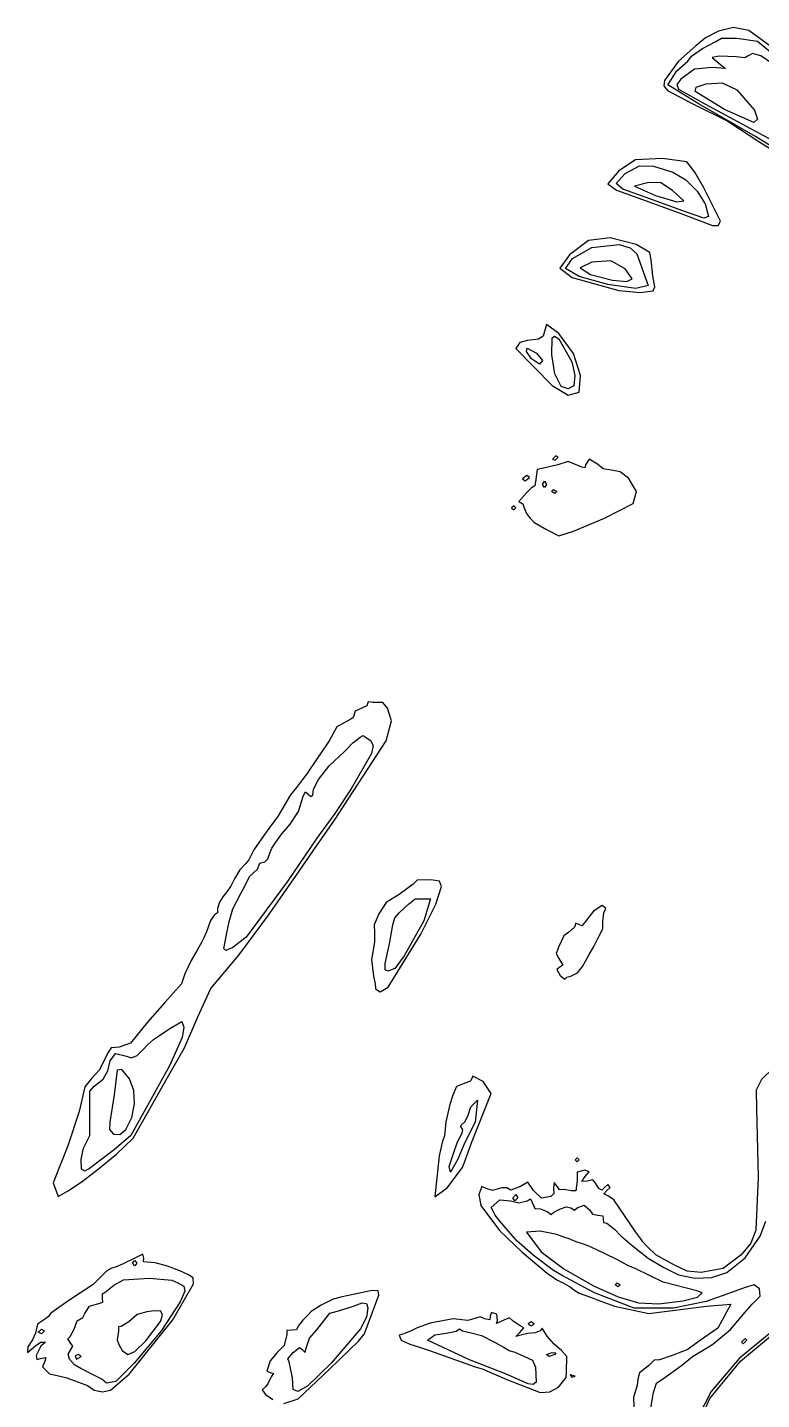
# Model space of a CAD drawing. Extents: x 7 to 148, y 2 to 114.
# Drawn here: x 34.9 to 65.2, y 53.7 to 110.4 of the extents above; entities that cross this region are included whole.
import ezdxf

# ---------------------------------------------------------------- set-up
doc = ezdxf.new("R2010")
doc.units = 0

msp = doc.modelspace()

# ---------------------------------------------------------------- linework, layer by layer
at = {"layer": 'Image'}
for p, q in [((63.415253, 110.198284), (62.868043, 109.922917)), ((64.030068, 110.355885), (63.415253, 110.198284)), ((64.665067, 110.228091), (64.030068, 110.355885)), ((65.68431, 109.482228), (64.665067, 110.228091)), ((62.474365, 109.596387), (61.756631, 108.961857)), ((62.297102, 109.172797), (62.755193, 109.481635)), ((62.868043, 109.922917), (62.474365, 109.596387)), ((62.755193, 109.481635), (63.277178, 109.761367)), ((63.277178, 109.761367), (63.529595, 109.906103)), ((63.529595, 109.906103), (64.162597, 109.916409)), ((64.162597, 109.916409), (65.01801, 109.785791)), ((65.01801, 109.785791), (65.813651, 109.143087)), ((61.756631, 108.961857), (61.177313, 108.162251)), ((61.689418, 108.56353), (62.144467, 108.965696)), ((62.144467, 108.965696), (62.297102, 109.172797)), ((63.435055, 109.167551), (63.150342, 109.114138)), ((63.150342, 109.114138), (63.4225, 108.88693)), ((63.4225, 108.88693), (63.694661, 108.659721)), ((64.13901, 109.140379), (63.435055, 109.167551)), ((64.498744, 109.100346), (64.13901, 109.140379)), ((64.66141, 109.194604), (64.498744, 109.100346)), ((64.809905, 109.284564), (64.66141, 109.194604)), ((65.154585, 109.180462), (64.809905, 109.284564)), ((65.909846, 108.667725), (65.154585, 109.180462)), ((61.316782, 107.992031), (61.689418, 108.56353)), ((62.418277, 108.626342), (61.85718, 108.214318)), ((63.144863, 108.69473), (62.418277, 108.626342)), ((63.694661, 108.659721), (63.144863, 108.69473)), ((61.177313, 108.162251), (61.156928, 107.950852)), ((61.156928, 107.950852), (61.304397, 107.751723)), ((61.304397, 107.751723), (62.29893, 107.226772)), ((62.61707, 107.184985), (61.316782, 107.992031)), ((61.85718, 108.214318), (61.696003, 107.997634)), ((61.696003, 107.997634), (61.755537, 107.809879)), ((61.755537, 107.809879), (62.852258, 107.199319)), ((62.452166, 107.705846), (62.490753, 107.891052)), ((63.66493, 106.972641), (62.452166, 107.705846)), ((62.490753, 107.891052), (62.903256, 108.033405)), ((62.903256, 108.033405), (63.56451, 108.071308)), ((63.56451, 108.071308), (64.164968, 107.779529)), ((64.164968, 107.779529), (64.898123, 106.93242)), ((62.29893, 107.226772), (63.797229, 106.480014)), ((64.942498, 105.851487), (62.61707, 107.184985)), ((62.852258, 107.199319), (64.727585, 106.182751)), ((64.875752, 106.430114), (63.66493, 106.972641)), ((63.66493, 106.972641), (63.66493, 106.972641)), ((65.015676, 106.573052), (64.875752, 106.430114)), ((64.898123, 106.93242), (65.015676, 106.573052)), ((63.797229, 106.480014), (65.11431, 105.612353)), ((64.727585, 106.182751), (65.678131, 105.665375)), ((66.062385, 105.155701), (64.942498, 105.851487)), ((64.942498, 105.851487), (64.942498, 105.851487)), ((65.11431, 105.612353), (66.278317, 104.907067)), ((59.986406, 104.888522), (59.288682, 104.436579)), ((61.100477, 104.947319), (59.986406, 104.888522)), ((62.099768, 104.806676), (61.100477, 104.947319)), ((59.288682, 104.436579), (58.843259, 103.899519)), ((59.181925, 103.916039), (59.550186, 104.318257)), ((59.550186, 104.318257), (60.145613, 104.64495)), ((60.145613, 104.64495), (60.727933, 104.629186)), ((60.727933, 104.629186), (61.526583, 104.383698)), ((61.526583, 104.383698), (62.065853, 104.062545)), ((62.439172, 104.378922), (62.099768, 104.806676)), ((62.809771, 103.732549), (62.439172, 104.378922)), ((58.843259, 103.899519), (59.194941, 103.635681)), ((59.455536, 103.671488), (59.181925, 103.916039)), ((60.532272, 103.953663), (59.938817, 103.80471)), ((59.938817, 103.80471), (60.810876, 103.411789)), ((61.028505, 103.934362), (60.532272, 103.953663)), ((61.504157, 103.621387), (61.028505, 103.934362)), ((62.065853, 104.062545), (62.534209, 103.594663)), ((63.499092, 102.349597), (62.809771, 103.732549)), ((59.194941, 103.635681), (60.113258, 103.30222)), ((60.375338, 103.343228), (59.455536, 103.671488)), ((60.113258, 103.30222), (61.891255, 102.660223)), ((61.941669, 102.786863), (60.375338, 103.343228)), ((60.810876, 103.411789), (61.683604, 103.149834)), ((61.975922, 103.18832), (61.504157, 103.621387)), ((61.683604, 103.149834), (61.975922, 103.18832)), ((61.975922, 103.18832), (61.975922, 103.18832)), ((62.534209, 103.594663), (62.864968, 103.063425)), ((61.891255, 102.660223), (63.161254, 102.169606)), ((62.808909, 102.47299), (61.941669, 102.786863)), ((61.941669, 102.786863), (61.941669, 102.786863)), ((62.864968, 103.063425), (62.991447, 102.552204)), ((62.991447, 102.552204), (62.808909, 102.47299)), ((63.161254, 102.169606), (63.401942, 102.180172)), ((63.401942, 102.180172), (63.499092, 102.349597)), ((63.499092, 102.349597), (63.499092, 102.349597)), ((58.039387, 101.551919), (57.257507, 100.970014)), ((58.937236, 101.667975), (58.039387, 101.551919)), ((60.015425, 101.387129), (58.937236, 101.667975)), ((57.257507, 100.970014), (56.861874, 100.412615)), ((57.374951, 100.818344), (58.170697, 101.262822)), ((58.170697, 101.262822), (59.301262, 101.385231)), ((59.301262, 101.385231), (59.762303, 101.252416)), ((59.762303, 101.252416), (60.031729, 101.007039)), ((60.570178, 101.054499), (60.015425, 101.387129)), ((60.031729, 101.007039), (60.50887, 99.702262)), ((60.622175, 100.750854), (60.570178, 101.054499)), ((56.861874, 100.412615), (57.361954, 100.029619)), ((57.086902, 100.395435), (57.374951, 100.818344)), ((57.648301, 100.072901), (57.086902, 100.395435)), ((58.178113, 100.663262), (57.700261, 100.419956)), ((57.700261, 100.419956), (58.119636, 100.157203)), ((58.967158, 100.716874), (58.178113, 100.663262)), ((59.559659, 100.388507), (58.967158, 100.716874)), ((59.838867, 99.970932), (59.559659, 100.388507)), ((60.691983, 100.093249), (60.622175, 100.750854)), ((57.361954, 100.029619), (59.288195, 99.495733)), ((58.843259, 99.733789), (57.648301, 100.072901)), ((58.119636, 100.157203), (59.03777, 99.913523)), ((59.03777, 99.913523), (59.628031, 99.855903)), ((59.628031, 99.855903), (59.838867, 99.970932)), ((59.838867, 99.970932), (59.838867, 99.970932)), ((60.786311, 99.637074), (60.691983, 100.093249)), ((60.001757, 99.574426), (58.843259, 99.733789)), ((58.843259, 99.733789), (58.843259, 99.733789)), ((59.288195, 99.495733), (60.175734, 99.40441)), ((60.50887, 99.702262), (60.001757, 99.574426)), ((60.175734, 99.40441), (60.705045, 99.480713)), ((60.705045, 99.480713), (60.705053, 99.480713)), ((60.705053, 99.480713), (60.786311, 99.637074)), ((56.309999, 98.090208), (56.218596, 97.803275)), ((56.811366, 97.713009), (56.309999, 98.090208)), ((56.166268, 97.602044), (55.972309, 97.479873)), ((56.218596, 97.803275), (56.166268, 97.602044)), ((56.520824, 96.829059), (56.537589, 97.538429)), ((56.537589, 97.538429), (56.640788, 97.600645)), ((56.640788, 97.600645), (56.816503, 97.488633)), ((57.425444, 96.887085), (56.811366, 97.713009)), ((56.816503, 97.488633), (57.353857, 96.537611)), ((55.198782, 97.342455), (55.033264, 97.092219)), ((55.033264, 97.092219), (56.540062, 95.566123)), ((55.520007, 97.426292), (55.198782, 97.342455)), ((55.471191, 96.975251), (55.510103, 97.112378)), ((55.684104, 96.672511), (55.471191, 96.975251)), ((55.510103, 97.112378), (55.885214, 96.907088)), ((55.972309, 97.479873), (55.520007, 97.426292)), ((56.0081, 96.444678), (55.684104, 96.672511)), ((55.684104, 96.672511), (55.684104, 96.672511)), ((55.885214, 96.907088), (56.133929, 96.597473)), ((56.133929, 96.597473), (56.0081, 96.444678)), ((56.655194, 96.045144), (56.520824, 96.829059)), ((57.353857, 96.537611), (57.472819, 95.98544)), ((57.708813, 95.975593), (57.425444, 96.887085)), ((56.916875, 95.52488), (56.655194, 96.045144)), ((57.472819, 95.98544), (57.437202, 95.55297)), ((57.659433, 95.293859), (57.708813, 95.975593)), ((56.540062, 95.566123), (57.198977, 95.171084)), ((57.198901, 95.422932), (56.916875, 95.52488)), ((56.916875, 95.52488), (56.916875, 95.52488)), ((57.437202, 95.55297), (57.198901, 95.422932)), ((57.198977, 95.171084), (57.659433, 95.293859)), ((57.659433, 95.293859), (57.659433, 95.293859)), ((56.691337, 92.658382), (56.557262, 92.52427)), ((56.557262, 92.52427), (56.65875, 92.477558)), ((56.65875, 92.477558), (56.791878, 92.609233)), ((56.791878, 92.609233), (56.691337, 92.658382)), ((57.195979, 92.429116), (56.775276, 92.289649)), ((56.791878, 92.609233), (56.791878, 92.609233)), ((57.763761, 92.191121), (57.195979, 92.429116)), ((58.06984, 92.517194), (57.911927, 92.288323)), ((58.405123, 92.321729), (58.06984, 92.517194)), ((55.49453, 91.84997), (55.305695, 91.706799)), ((55.607496, 91.765303), (55.49453, 91.84997)), ((55.924892, 92.102626), (55.856839, 91.687497)), ((56.186851, 92.14916), (55.924892, 92.102626)), ((56.775276, 92.289649), (56.186851, 92.14916)), ((57.881855, 92.165993), (57.763761, 92.191121)), ((57.911927, 92.288323), (57.881855, 92.165993)), ((58.647856, 92.122298), (58.405123, 92.321729)), ((58.98448, 92.070701), (58.647856, 92.122298)), ((59.346147, 92.006724), (58.98448, 92.070701)), ((59.689959, 91.736019), (59.346147, 92.006724)), ((55.305695, 91.706799), (55.418664, 91.622132)), ((55.418664, 91.622132), (55.607496, 91.765303)), ((55.677883, 91.338261), (55.473006, 91.130849)), ((55.607496, 91.765303), (55.607496, 91.765303)), ((55.8223, 91.421347), (55.677883, 91.338261)), ((55.856839, 91.687497), (55.8223, 91.421347)), ((56.133929, 91.482051), (56.218596, 91.609051)), ((56.218596, 91.355052), (56.133929, 91.482051)), ((56.133929, 91.482051), (56.133929, 91.482051)), ((56.218596, 91.609051), (56.303262, 91.482051)), ((56.303262, 91.482051), (56.218596, 91.355052)), ((56.514929, 91.185718), (56.594597, 91.270385)), ((56.594597, 91.270385), (56.726595, 91.185718)), ((60.024646, 91.18844), (59.689959, 91.736019)), ((55.273987, 90.903715), (55.158852, 90.77297)), ((55.158852, 90.77297), (55.322853, 90.677719)), ((55.473006, 91.130849), (55.273987, 90.903715)), ((56.646924, 91.101052), (56.514929, 91.185718)), ((56.514929, 91.185718), (56.514929, 91.185718)), ((56.726595, 91.185718), (56.646924, 91.101052)), ((58.693733, 90.085019), (59.880425, 90.685593)), ((59.880425, 90.685593), (60.024646, 91.18844)), ((54.948597, 90.593052), (54.863931, 90.508386)), ((54.863931, 90.508386), (54.948597, 90.423719)), ((55.033264, 90.508386), (54.948597, 90.593052)), ((54.948597, 90.423719), (55.033264, 90.508386)), ((55.033264, 90.508386), (55.033264, 90.508386)), ((55.322853, 90.677719), (55.392652, 90.466053)), ((55.392652, 90.466053), (55.489058, 90.254386)), ((55.489058, 90.254386), (55.62593, 90.085053)), ((55.62593, 90.085053), (55.774096, 89.9149)), ((55.774096, 89.9149), (56.298077, 89.61535)), ((56.298077, 89.61535), (56.818341, 89.362056)), ((57.423734, 89.546389), (58.693733, 90.085019)), ((56.818341, 89.362056), (57.423734, 89.546389)), ((57.423734, 89.546389), (57.423734, 89.546389)), ((48.7329, 82.25913), (48.40002, 82.11938)), ((48.886911, 82.328453), (48.7329, 82.25913)), ((48.940589, 82.505514), (48.886911, 82.328453)), ((49.126951, 82.478583), (48.940589, 82.505514)), ((49.371233, 82.470751), (49.126951, 82.478583)), ((49.535666, 82.476391), (49.371233, 82.470751)), ((49.733746, 82.233955), (49.535666, 82.476391)), ((49.893194, 81.713657), (49.733746, 82.233955)), ((48.2145, 81.78773), (47.641357, 81.470523)), ((48.3108, 81.858599), (48.2145, 81.78773)), ((48.40002, 82.11938), (48.3108, 81.858599)), ((49.682618, 80.890783), (49.893194, 81.713657)), ((47.641357, 81.470523), (47.328607, 80.889214)), ((48.598605, 81.039064), (48.725605, 81.110398)), ((48.725605, 81.110398), (48.852605, 81.031438)), ((47.210439, 80.721072), (46.833564, 80.152229)), ((47.328607, 80.889214), (47.210439, 80.721072)), ((47.549341, 77.616164), (49.682618, 80.890783)), ((47.969369, 80.468215), (48.307297, 80.81085)), ((48.307297, 80.81085), (48.598605, 81.039064)), ((48.852605, 81.031438), (49.028061, 80.896789)), ((49.028061, 80.896789), (49.147303, 80.700583)), ((49.147303, 80.700583), (49.068071, 80.368795)), ((46.833564, 80.152229), (46.4014, 79.522183)), ((47.319479, 79.861709), (47.717338, 80.230905)), ((47.717338, 80.230905), (47.969369, 80.468215)), ((49.068071, 80.368795), (48.238513, 78.909067)), ((46.4014, 79.522183), (46.227942, 79.296877)), ((46.884679, 79.290583), (47.319479, 79.861709)), ((45.973942, 78.964394), (45.719942, 78.65633)), ((46.227942, 79.296877), (45.973942, 78.964394)), ((46.250659, 78.602072), (46.345412, 78.787132)), ((46.345412, 78.787132), (46.457573, 78.687151)), ((46.644239, 78.643685), (46.678754, 78.897791)), ((46.678754, 78.897791), (46.884679, 79.290583)), ((48.238513, 78.909067), (47.552169, 77.893068)), ((45.719942, 78.65633), (45.21058, 77.794014)), ((46.06117, 77.976108), (46.250659, 78.602072)), ((46.457573, 78.687151), (46.564396, 78.583155)), ((46.564396, 78.583155), (46.644239, 78.643685)), ((45.21058, 77.794014), (44.722766, 77.113506)), ((45.710618, 77.448704), (46.06117, 77.976108)), ((47.552169, 77.893068), (46.817734, 76.869085)), ((44.722766, 77.113506), (44.210605, 76.381654)), ((45.368581, 77.046379), (45.710618, 77.448704)), ((46.691917, 76.388499), (47.549341, 77.616164)), ((44.957943, 76.455756), (45.118371, 76.702972)), ((45.118371, 76.702972), (45.368581, 77.046379)), ((46.817734, 76.869085), (45.592943, 75.06538)), ((44.001224, 75.974437), (43.867348, 75.803569)), ((44.210605, 76.381654), (44.001224, 75.974437)), ((44.671926, 75.88773), (44.78861, 76.01635)), ((44.78861, 76.01635), (44.873277, 76.242071)), ((44.873277, 76.242071), (44.957943, 76.455756)), ((46.056918, 75.468197), (46.691917, 76.388499)), ((43.637071, 75.560851), (43.426331, 75.219182)), ((43.867348, 75.803569), (43.637071, 75.560851)), ((44.026611, 75.279825), (44.195944, 75.437738)), ((44.195944, 75.437738), (44.365277, 75.590138)), ((44.365277, 75.590138), (44.463388, 75.834893)), ((44.463388, 75.834893), (44.671926, 75.88773)), ((44.818019, 73.690199), (46.056918, 75.468197)), ((43.264612, 74.884159), (43.095279, 74.651207)), ((43.426331, 75.219182), (43.264612, 74.884159)), ((43.687945, 74.611893), (43.857278, 74.906635)), ((43.857278, 74.906635), (44.026611, 75.279825)), ((45.592943, 75.06538), (43.900114, 72.776888)), ((50.799936, 74.970985), (50.213247, 74.546009)), ((50.967076, 75.128731), (50.799936, 74.970985)), ((51.519602, 75.150869), (50.967076, 75.128731)), ((51.88721, 75.095438), (51.519602, 75.150869)), ((51.730183, 74.143836), (51.969004, 74.866369)), ((51.969004, 74.866369), (51.88721, 75.095438)), ((42.925946, 74.438726), (42.789966, 74.218344)), ((43.095279, 74.651207), (42.925946, 74.438726)), ((43.343916, 73.952761), (43.687945, 74.611893)), ((50.213247, 74.546009), (49.680475, 74.206492)), ((50.598229, 74.136691), (50.884603, 74.356327)), ((50.884603, 74.356327), (51.507537, 74.356591)), ((51.507537, 74.356591), (51.239325, 73.457806)), ((42.587446, 73.702127), (42.417629, 73.463536)), ((42.709977, 73.788087), (42.587446, 73.702127)), ((42.789966, 74.218344), (42.705466, 73.961045)), ((42.705466, 73.961045), (42.709977, 73.788087)), ((43.264612, 73.654745), (43.343916, 73.952761)), ((43.590354, 72.032452), (44.818019, 73.690199)), ((49.370714, 73.737837), (49.177067, 73.283548)), ((49.680475, 74.206492), (49.370714, 73.737837)), ((50.039752, 73.575074), (50.219044, 73.778771)), ((50.219044, 73.778771), (50.598229, 74.136691)), ((51.117185, 72.902651), (51.730183, 74.143836)), ((58.249228, 73.851399), (57.860736, 73.355893)), ((58.59803, 74.083073), (58.249228, 73.851399)), ((58.753796, 73.967679), (58.59803, 74.083073)), ((58.629463, 73.429649), (58.666322, 73.782041)), ((58.666322, 73.782041), (58.753796, 73.967679)), ((42.417629, 73.463536), (42.249542, 73.003575)), ((43.116284, 73.028342), (43.187595, 73.405741)), ((43.187595, 73.405741), (43.264612, 73.654745)), ((49.177067, 73.283548), (49.201595, 72.989184)), ((49.815073, 72.499705), (49.95327, 73.282871)), ((49.95327, 73.282871), (50.039752, 73.575074)), ((51.239325, 73.457806), (50.427972, 72.00874)), ((57.454397, 73.19635), (57.230324, 72.982408)), ((57.521982, 73.35144), (57.454397, 73.19635)), ((57.637652, 73.302768), (57.521982, 73.35144)), ((57.760386, 73.246034), (57.637652, 73.302768)), ((57.860736, 73.355893), (57.760386, 73.246034)), ((58.467734, 72.806161), (58.629845, 73.127669)), ((58.629845, 73.127669), (58.629463, 73.429649)), ((42.060082, 72.580242), (41.871778, 72.241121)), ((42.13598, 72.728408), (42.060082, 72.580242)), ((42.249542, 73.003575), (42.13598, 72.728408)), ((43.016679, 72.524052), (43.116284, 73.028342)), ((43.900114, 72.776888), (43.343013, 72.356973)), ((49.199479, 72.574606), (49.070663, 71.860309)), ((49.201595, 72.989184), (49.199479, 72.574606)), ((49.756828, 70.717578), (51.117185, 72.902651)), ((57.016073, 72.834242), (56.815815, 72.388173)), ((57.230324, 72.982408), (57.016073, 72.834242)), ((58.250593, 72.362347), (58.467734, 72.806161)), ((41.871778, 72.241121), (41.619983, 71.817788)), ((42.434825, 70.658551), (43.590354, 72.032452)), ((42.965988, 72.308785), (43.016679, 72.524052)), ((43.058762, 72.230418), (42.965988, 72.308785)), ((42.965988, 72.308785), (42.965988, 72.308785)), ((43.343013, 72.356973), (43.058762, 72.230418)), ((49.636845, 71.691243), (49.815073, 72.499705)), ((50.427972, 72.00874), (50.032137, 71.479602)), ((56.815815, 72.388173), (56.702009, 72.10365)), ((56.702009, 72.10365), (56.820022, 71.891961)), ((57.911927, 71.788162), (58.08126, 72.093409)), ((58.08126, 72.093409), (58.250593, 72.362347)), ((41.619983, 71.817788), (41.366195, 71.258301)), ((49.070663, 71.860309), (49.155034, 71.1639)), ((49.633099, 71.432439), (49.636845, 71.69124)), ((49.753878, 71.375037), (49.633099, 71.432439)), ((49.636845, 71.69124), (49.636845, 71.691243)), ((50.032137, 71.479602), (49.753878, 71.375037)), ((56.853606, 71.543076), (56.731989, 71.438795)), ((56.731989, 71.438795), (56.866729, 71.189911)), ((56.820022, 71.891961), (56.973323, 71.627901)), ((56.973323, 71.627901), (56.853606, 71.543076)), ((57.580463, 71.306174), (57.797286, 71.56845)), ((57.797286, 71.56845), (57.911927, 71.788162)), ((41.219732, 70.848766), (40.532689, 70.085042)), ((41.366195, 71.258301), (41.219732, 70.848766)), ((49.155034, 71.1639), (49.225548, 70.852877)), ((49.225548, 70.852877), (49.233126, 70.639607)), ((56.866729, 71.189911), (57.066978, 71.041429)), ((57.066978, 71.041429), (57.149941, 71.125451)), ((57.149928, 71.125451), (57.314104, 71.163715)), ((57.149941, 71.125451), (57.149928, 71.125451)), ((57.314104, 71.163715), (57.580463, 71.306174)), ((41.900658, 69.482306), (42.434825, 70.658551)), ((49.233126, 70.639607), (49.42775, 70.527078)), ((49.42775, 70.527078), (49.756725, 70.717578)), ((49.756725, 70.717578), (49.756828, 70.717578)), ((40.532689, 70.085042), (39.813024, 69.271139)), ((39.813024, 69.271139), (39.121062, 68.396416)), ((40.740295, 69.008088), (41.232578, 69.299423)), ((41.232578, 69.299423), (41.318376, 69.067381)), ((41.35133, 68.21431), (41.900658, 69.482306)), ((40.072648, 68.549767), (40.236534, 68.664406)), ((40.236534, 68.664406), (40.740295, 69.008088)), ((41.247617, 68.633745), (40.721604, 67.467115)), ((41.318376, 69.067381), (41.247617, 68.633745)), ((38.314501, 68.201968), (38.175591, 68.008248)), ((38.646501, 68.241081), (38.314501, 68.201968)), ((39.121062, 68.396416), (38.646501, 68.241081)), ((39.390347, 67.885595), (39.623942, 68.12935)), ((39.623942, 68.12935), (39.814442, 68.335121)), ((39.814442, 68.335121), (40.072648, 68.549767)), ((40.649048, 66.984481), (41.35133, 68.21431)), ((38.175591, 68.008248), (37.840041, 67.301467)), ((38.185082, 67.257668), (38.273727, 67.669581)), ((38.273727, 67.669581), (38.502386, 67.978873)), ((38.502386, 67.978873), (38.945848, 67.864349)), ((38.945848, 67.864349), (39.160721, 67.792162)), ((39.160721, 67.792162), (39.390347, 67.885595)), ((40.721604, 67.467115), (39.605845, 65.457091)), ((37.506603, 66.941814), (37.226845, 66.603283)), ((37.840041, 67.301467), (37.506603, 66.941814)), ((37.615622, 66.625323), (37.982126, 66.912432)), ((37.982126, 66.912432), (38.185082, 67.257668)), ((38.569404, 67.287156), (38.441153, 66.266368)), ((38.756819, 67.317806), (38.569404, 67.287156)), ((39.070085, 66.927135), (38.756819, 67.317806)), ((39.251389, 66.439334), (39.070085, 66.927135)), ((39.865345, 65.594634), (40.649048, 66.984481)), ((53.264516, 67.031132), (53.1706, 66.825538)), ((53.689384, 66.81843), (53.264516, 67.031132)), ((65.186912, 66.897989), (64.964134, 66.453935)), ((65.679448, 67.380335), (65.186912, 66.897989)), ((37.226845, 66.603283), (37.000475, 65.574084)), ((37.433301, 65.481046), (37.436902, 66.422427)), ((37.436902, 66.422427), (37.615622, 66.625323)), ((39.285498, 65.88904), (39.251389, 66.439334)), ((52.589282, 66.607527), (52.43934, 66.251102)), ((52.977854, 66.762234), (52.589282, 66.607527)), ((53.1706, 66.825538), (52.977854, 66.762234)), ((53.210078, 64.281043), (54.017125, 66.319017)), ((54.017125, 66.319017), (53.689384, 66.81843)), ((64.964134, 66.453935), (64.986022, 65.701092)), ((38.441153, 66.266368), (38.265856, 65.141737)), ((39.176354, 65.334322), (39.285498, 65.88904)), ((52.308488, 65.867634), (52.144669, 65.145679)), ((52.43934, 66.251102), (52.308488, 65.867634)), ((53.056533, 65.381034), (53.180383, 65.776172)), ((53.180383, 65.776172), (53.452029, 66.03975)), ((53.452029, 66.03975), (53.356131, 65.131437)), ((37.000475, 65.574084), (36.521974, 64.157141)), ((37.42984, 64.584034), (37.433301, 65.481046)), ((38.927901, 64.833252), (39.176354, 65.334322)), ((39.605845, 65.457091), (39.134472, 64.589872)), ((39.229899, 64.470785), (39.865345, 65.594634)), ((52.924339, 65.153209), (53.056533, 65.381034)), ((64.986022, 65.701092), (65.055546, 62.864762)), ((38.265856, 65.141737), (38.24961, 64.829009)), ((38.24961, 64.829009), (38.415638, 64.64488)), ((38.415638, 64.64488), (38.672286, 64.632059)), ((38.672286, 64.632059), (38.927901, 64.833252)), ((38.927901, 64.833252), (38.927901, 64.833252)), ((52.144669, 65.145679), (52.086106, 64.572341)), ((52.620569, 64.32475), (52.817384, 64.689496)), ((52.75319, 64.991655), (52.924339, 65.153209)), ((52.8531, 64.824055), (52.75319, 64.991655)), ((52.817384, 64.689496), (52.8531, 64.824055)), ((53.356131, 65.131437), (52.936671, 64.304086)), ((36.521974, 64.157141), (35.922635, 62.62636)), ((37.075045, 63.595286), (37.168612, 64.058513)), ((37.168612, 64.058513), (37.313836, 64.334611)), ((37.313836, 64.334611), (37.42984, 64.584034)), ((39.134472, 64.589872), (38.445886, 63.999588)), ((38.539247, 63.819184), (39.229899, 64.470785)), ((52.004522, 64.346419), (51.87381, 63.753753)), ((52.086106, 64.572341), (52.004522, 64.346419)), ((52.451148, 63.796086), (52.620569, 64.32475)), ((52.936671, 64.304086), (52.6469, 63.605586)), ((53.001267, 63.70617), (53.210078, 64.281043)), ((37.087004, 63.199745), (37.075045, 63.595286)), ((37.761278, 63.487141), (37.413394, 63.210067)), ((37.718952, 63.15256), (38.539247, 63.819184)), ((38.445886, 63.999588), (37.761278, 63.487141)), ((51.87381, 63.753753), (51.694917, 62.050743)), ((52.27895, 63.309254), (52.451148, 63.796086)), ((52.6469, 63.605586), (52.336354, 63.07642)), ((52.840072, 63.263547), (53.001267, 63.70617)), ((57.573261, 63.669086), (57.488594, 63.58442)), ((57.488594, 63.58442), (57.573261, 63.499753)), ((57.657927, 63.58442), (57.573261, 63.669086)), ((57.573261, 63.499753), (57.657927, 63.58442)), ((57.657927, 63.58442), (57.657927, 63.58442)), ((37.211819, 63.116883), (37.086996, 63.199748)), ((37.086996, 63.199748), (37.087004, 63.199745)), ((37.118775, 62.683787), (37.718952, 63.15256)), ((37.413394, 63.210067), (37.211819, 63.116883)), ((52.206202, 62.428891), (52.840072, 63.263547)), ((52.336354, 63.07642), (52.27895, 63.309254)), ((52.27895, 63.309254), (52.27895, 63.309254)), ((52.840072, 63.263547), (52.840072, 63.263547)), ((57.577287, 63.066232), (57.568403, 62.716953)), ((57.890758, 63.159793), (57.577287, 63.066232)), ((58.073211, 63.084019), (57.890758, 63.159793)), ((57.890758, 62.884339), (58.073211, 63.084019)), ((35.922635, 62.62636), (36.126277, 62.060422)), ((36.506625, 62.293255), (37.118775, 62.683787)), ((51.694917, 62.050743), (52.206202, 62.428891)), ((53.631265, 62.483725), (53.507549, 62.152286)), ((53.805596, 62.399059), (53.631265, 62.483725)), ((54.075775, 62.317891), (53.805596, 62.399059)), ((54.452806, 62.420226), (54.075775, 62.317891)), ((54.670378, 62.420226), (54.452806, 62.420226)), ((54.830419, 62.322976), (54.670378, 62.420226)), ((55.224047, 62.483371), (54.830419, 62.322976)), ((55.539327, 62.652352), (55.224047, 62.483371)), ((55.763211, 62.314038), (55.539327, 62.652352)), ((56.625526, 62.649393), (56.598299, 62.404946)), ((56.598299, 62.404946), (56.607037, 62.189061)), ((56.753866, 62.473245), (56.625526, 62.649393)), ((56.835959, 62.338966), (56.753866, 62.473245)), ((57.030874, 62.351156), (56.835959, 62.338966)), ((57.325939, 62.303581), (57.030874, 62.351156)), ((57.568403, 62.716953), (57.514992, 62.3012)), ((57.770759, 62.68942), (57.890758, 62.884339)), ((57.979274, 62.706401), (57.770759, 62.68942)), ((58.222143, 62.757289), (57.979274, 62.706401)), ((58.335257, 62.61407), (58.222143, 62.757289)), ((58.470451, 62.392291), (58.335257, 62.61407)), ((58.595625, 62.327209), (58.470451, 62.392291)), ((58.686324, 62.424258), (58.595625, 62.327209)), ((58.844515, 62.563819), (58.686324, 62.424258)), ((58.800923, 62.314429), (58.927923, 62.441429)), ((58.927923, 62.441429), (58.844515, 62.563819)), ((65.055546, 62.864762), (64.959947, 60.67185)), ((36.126277, 62.060422), (36.506625, 62.293255)), ((36.506625, 62.293255), (36.506625, 62.293255)), ((53.507549, 62.152286), (53.593234, 61.696988)), ((54.017908, 61.615928), (54.372776, 61.923149)), ((54.372776, 61.923149), (54.821582, 61.891094)), ((54.821582, 61.891094), (55.160247, 61.808566)), ((54.91798, 62.018088), (55.042321, 62.145088)), ((54.993587, 61.891089), (54.91798, 62.018088)), ((54.91798, 62.018088), (54.91798, 62.018088)), ((55.117931, 62.018088), (54.993587, 61.891089)), ((55.042321, 62.145088), (55.117931, 62.018088)), ((55.160247, 61.808566), (55.498914, 61.891094)), ((55.498914, 61.891094), (55.637123, 61.970082)), ((55.637123, 61.970082), (55.710581, 61.816794)), ((55.710581, 61.816794), (55.822476, 61.568468)), ((56.094992, 61.997544), (55.763211, 62.314038)), ((56.483592, 62.06628), (56.094992, 61.997544)), ((56.607037, 62.189061), (56.483592, 62.06628)), ((57.514992, 62.3012), (57.325939, 62.303581)), ((58.673923, 62.182109), (58.800923, 62.314429)), ((58.859737, 62.076276), (58.673923, 62.182109)), ((59.092756, 61.93343), (58.859737, 62.076276)), ((59.996629, 60.59287), (59.092756, 61.93343)), ((53.593234, 61.696988), (54.355929, 60.656851)), ((54.101916, 61.467761), (54.017908, 61.615928)), ((54.186583, 61.296613), (54.101916, 61.467761)), ((54.391735, 61.03199), (54.186583, 61.296613)), ((55.822476, 61.568468), (56.049919, 61.552843)), ((56.049919, 61.552843), (56.33619, 61.451905)), ((56.33619, 61.451905), (56.490493, 61.325373)), ((56.490493, 61.325373), (56.601691, 61.414001)), ((56.601691, 61.414001), (56.879082, 61.552428)), ((56.879082, 61.552428), (57.110987, 61.642611)), ((57.110987, 61.642611), (57.315509, 61.59814)), ((57.315509, 61.59814), (57.457453, 61.506884)), ((57.457453, 61.506884), (57.571472, 61.592636)), ((57.571472, 61.592636), (57.853854, 61.715353)), ((57.853854, 61.715353), (58.081244, 61.510105)), ((58.081244, 61.510105), (58.200643, 61.342854)), ((58.200643, 61.342854), (58.427689, 61.298439)), ((58.427689, 61.298439), (58.636644, 61.26732)), ((58.636644, 61.26732), (58.649378, 61.129105)), ((54.355929, 60.656851), (55.291942, 59.774396)), ((54.643798, 60.75162), (54.391735, 61.03199)), ((55.08141, 60.233077), (54.643798, 60.75162)), ((58.649378, 61.129105), (58.653163, 60.99521)), ((58.653163, 60.99521), (58.790581, 60.959772)), ((58.790581, 60.959772), (59.126109, 60.705773)), ((59.126109, 60.705773), (59.360061, 60.451773)), ((64.959947, 60.67185), (64.746594, 60.145948)), ((65.126735, 60.434792), (65.363082, 61.046342)), ((55.750302, 59.64743), (55.08141, 60.233077)), ((56.041037, 60.637748), (55.482703, 60.590756)), ((55.482703, 60.590756), (56.082111, 59.77692)), ((56.724674, 60.495829), (56.041037, 60.637748)), ((57.013583, 60.394123), (56.724674, 60.495829)), ((57.23877, 60.319725), (57.013583, 60.394123)), ((57.536299, 60.197757), (57.23877, 60.319725)), ((57.784927, 60.113091), (57.536299, 60.197757)), ((58.030802, 60.028424), (57.784927, 60.113091)), ((59.360061, 60.451773), (59.847468, 60.049607)), ((60.197922, 60.317703), (59.996629, 60.59287)), ((60.284403, 60.197765), (60.197922, 60.317703)), ((60.46197, 59.997854), (60.284403, 60.197765)), ((64.746594, 60.145948), (64.347226, 59.657939)), ((64.51098, 59.532852), (65.126735, 60.434792)), ((39.29319, 59.526042), (38.834821, 59.304996)), ((39.619097, 59.68476), (39.29319, 59.526042)), ((39.664029, 59.513316), (39.619097, 59.68476)), ((39.65555, 59.373505), (39.664029, 59.513316)), ((55.291942, 59.774396), (56.328297, 58.90728)), ((56.592391, 59.012431), (55.750302, 59.64743)), ((56.082111, 59.77692), (57.020972, 59.080713)), ((58.377593, 59.859091), (58.030802, 60.028424)), ((58.756955, 59.689758), (58.377593, 59.859091)), ((59.180708, 59.479388), (58.756955, 59.689758)), ((59.847468, 60.049607), (60.499602, 59.52179)), ((60.819988, 59.658939), (60.46197, 59.997854)), ((60.499602, 59.52179), (61.146145, 59.129091)), ((61.59492, 59.224862), (60.819988, 59.658939)), ((64.347226, 59.657939), (63.604171, 59.09111)), ((63.748448, 58.924992), (64.51098, 59.532852)), ((38.096676, 58.948912), (37.567658, 58.430575)), ((38.30662, 59.097079), (38.096676, 58.948912)), ((38.559821, 59.172366), (38.30662, 59.097079)), ((38.834821, 59.304996), (38.559821, 59.172366)), ((39.200617, 59.308759), (39.291634, 59.419532)), ((39.291634, 59.197988), (39.200617, 59.308759)), ((39.200617, 59.308759), (39.200617, 59.308759)), ((39.291634, 59.419532), (39.38265, 59.308759)), ((39.38265, 59.308759), (39.291634, 59.197988)), ((39.806489, 59.356571), (39.65555, 59.373505)), ((40.131949, 59.33133), (39.806489, 59.356571)), ((40.639949, 59.183555), (40.131949, 59.33133)), ((41.147948, 59.003017), (40.639949, 59.183555)), ((41.516994, 58.830377), (41.147948, 59.003017)), ((56.923995, 58.815901), (56.592391, 59.012431)), ((57.020972, 59.080713), (58.250593, 58.378318)), ((59.662067, 59.215789), (59.180708, 59.479388)), ((59.995986, 59.081349), (59.662067, 59.215789)), ((61.118205, 58.532336), (59.995986, 59.081349)), ((61.146145, 59.129091), (61.76238, 58.831394)), ((62.116404, 58.979885), (61.59492, 59.224862)), ((62.690021, 58.928778), (62.116404, 58.979885)), ((63.604171, 59.09111), (62.690021, 58.928778)), ((37.567658, 58.430575), (36.562667, 57.768893)), ((38.128262, 58.160434), (38.430448, 58.404522)), ((38.430448, 58.404522), (38.831687, 58.627822)), ((38.831687, 58.627822), (39.898804, 58.699307)), ((39.898804, 58.699307), (40.825903, 58.606325)), ((40.825903, 58.606325), (41.069833, 58.504426)), ((40.858889, 56.970184), (41.7136, 58.455431)), ((41.069833, 58.504426), (41.324483, 58.36873)), ((41.710796, 58.704381), (41.516994, 58.830377)), ((41.7136, 58.455431), (41.710796, 58.704381)), ((56.328297, 58.90728), (56.724907, 58.630357)), ((56.724907, 58.630357), (56.982619, 58.50264)), ((58.283825, 58.088933), (56.923995, 58.815901)), ((56.982619, 58.50264), (57.28082, 58.335064)), ((58.250593, 58.378318), (59.264593, 57.9195)), ((59.139592, 58.41976), (59.219261, 58.504426)), ((59.271587, 58.335093), (59.139592, 58.41976)), ((59.139592, 58.41976), (59.139592, 58.41976)), ((59.219261, 58.504426), (59.351259, 58.41976)), ((59.351259, 58.41976), (59.271587, 58.335093)), ((62.517309, 58.16576), (61.118205, 58.532336)), ((61.76238, 58.831394), (62.445335, 58.694708)), ((62.445335, 58.694708), (63.129271, 58.724189)), ((63.129271, 58.724189), (63.748448, 58.924992)), ((64.884267, 58.411819), (64.515903, 58.30945)), ((65.105285, 58.256565), (64.884267, 58.411819)), ((37.964899, 58.053623), (38.128262, 58.160434)), ((37.965689, 57.868154), (37.964899, 58.053623)), ((37.974928, 57.697971), (37.965689, 57.868154)), ((41.367503, 58.163506), (41.164535, 57.712564)), ((41.324483, 58.36873), (41.367503, 58.163506)), ((47.494524, 57.827094), (46.989941, 57.573094)), ((47.86334, 57.927365), (47.494524, 57.827094)), ((49.106605, 58.188297), (47.86334, 57.927365)), ((48.891983, 56.696517), (49.376218, 57.996427)), ((49.35218, 58.171742), (49.106605, 58.188297)), ((49.376218, 57.996427), (49.35218, 58.171742)), ((57.28082, 58.335064), (57.434543, 58.208064)), ((57.434543, 58.208064), (57.652691, 58.081064)), ((57.652691, 58.081064), (58.123591, 57.911731)), ((58.123591, 57.911731), (58.547183, 57.742398)), ((59.928717, 57.456247), (58.283825, 58.088933)), ((59.264593, 57.9195), (60.111951, 57.68031)), ((61.933589, 57.754669), (62.541937, 57.907346)), ((62.737921, 58.084073), (62.517309, 58.16576)), ((62.541937, 57.907346), (62.737921, 58.084073)), ((63.796237, 58.045179), (62.907238, 57.733233)), ((64.515903, 58.30945), (63.796237, 58.045179)), ((64.80488, 57.615562), (65.128203, 57.95188)), ((65.128203, 57.95188), (65.105285, 58.256565)), ((36.054733, 57.409061), (35.810656, 57.234415)), ((36.562667, 57.768893), (36.054733, 57.409061)), ((37.228294, 57.236124), (37.425882, 57.532457)), ((37.425882, 57.532457), (37.843344, 57.657761)), ((37.843344, 57.657761), (37.974928, 57.697971)), ((39.793283, 57.298864), (39.392831, 57.191805)), ((40.089616, 57.346185), (39.793283, 57.298864)), ((40.37404, 57.327611), (40.089616, 57.346185)), ((40.440889, 57.170869), (40.37404, 57.327611)), ((41.164535, 57.712564), (40.397469, 56.53195)), ((46.581295, 57.319094), (46.442508, 57.158903)), ((46.989941, 57.573094), (46.581295, 57.319094)), ((47.349678, 57.242729), (47.706794, 57.347915)), ((47.706794, 57.347915), (48.281746, 57.522321)), ((48.281746, 57.522321), (48.683272, 57.672019)), ((48.683272, 57.672019), (48.860359, 57.651065)), ((48.860359, 57.651065), (48.921831, 57.46621)), ((48.921831, 57.46621), (48.873481, 57.076794)), ((54.030687, 57.279948), (53.97853, 57.143922)), ((54.250934, 57.206374), (54.030687, 57.279948)), ((58.547183, 57.742398), (59.116108, 57.536386)), ((59.116108, 57.536386), (60.536588, 57.230631)), ((61.552573, 57.461445), (59.928717, 57.456247)), ((60.111951, 57.68031), (60.949378, 57.634212)), ((60.536588, 57.230631), (62.919473, 57.53533)), ((60.949378, 57.634212), (61.933589, 57.754669)), ((62.907238, 57.733233), (61.552573, 57.461445)), ((61.933589, 57.754669), (61.933589, 57.754669)), ((62.919473, 57.53533), (63.92325, 57.614475)), ((63.92325, 57.614475), (63.380426, 56.627662)), ((63.908198, 56.567368), (64.515903, 57.293586)), ((64.515903, 57.293586), (64.80488, 57.615562)), ((35.272248, 56.789871), (35.188682, 56.421475)), ((35.564755, 56.980415), (35.272248, 56.789871)), ((35.729288, 57.107415), (35.564755, 56.980415)), ((35.810656, 57.234415), (35.729288, 57.107415)), ((36.790914, 56.591449), (36.914534, 56.930265)), ((36.914534, 56.930265), (37.146511, 57.065095)), ((37.146511, 57.065095), (37.228294, 57.236124)), ((38.625068, 56.690349), (38.61836, 56.505531)), ((38.726868, 56.698909), (38.625068, 56.690349)), ((39.042844, 56.893288), (38.726868, 56.698909)), ((39.392831, 57.191805), (39.042844, 56.893288)), ((39.058586, 54.725517), (40.858889, 56.970184)), ((39.753493, 56.103936), (40.35261, 56.900602)), ((40.35261, 56.900602), (40.440889, 57.170869)), ((46.044615, 56.715065), (45.97527, 56.557948)), ((46.23231, 56.957039), (46.044615, 56.715065)), ((46.442508, 57.158903), (46.23231, 56.957039)), ((46.813763, 56.557095), (47.105442, 56.926115)), ((47.105442, 56.926115), (47.349678, 57.242729)), ((48.873481, 57.076794), (48.624761, 56.597501)), ((48.767939, 56.378661), (48.891983, 56.696517)), ((51.497366, 56.837942), (50.965271, 56.641775)), ((52.448174, 57.016261), (51.497366, 56.837942)), ((53.059446, 56.950469), (52.448174, 57.016261)), ((53.338028, 57.021798), (53.059446, 56.950469)), ((53.559135, 57.098387), (53.338028, 57.021798)), ((53.745068, 57.017512), (53.559135, 57.098387)), ((53.966054, 56.972767), (53.745068, 57.017512)), ((53.97853, 57.143922), (53.966054, 56.972767)), ((54.542584, 56.959262), (54.23684, 56.817555)), ((54.23684, 56.817555), (54.274773, 56.942355)), ((54.274773, 56.942355), (54.250934, 57.206374)), ((54.780782, 57.062289), (54.542584, 56.959262)), ((54.925806, 56.916928), (54.780782, 57.062289)), ((55.212905, 56.726428), (54.925806, 56.916928)), ((55.36584, 56.639557), (55.212905, 56.726428)), ((55.668258, 56.895762), (55.541258, 56.811095)), ((55.541258, 56.811095), (55.668258, 56.726428)), ((55.795258, 56.811095), (55.668258, 56.895762)), ((55.668258, 56.726428), (55.795258, 56.811095)), ((55.795258, 56.811095), (55.795258, 56.811095)), ((35.069749, 56.143272), (34.869919, 55.856333)), ((35.188682, 56.421475), (35.069749, 56.143272)), ((35.305956, 56.463372), (35.432955, 56.587713)), ((35.432955, 56.387762), (35.305956, 56.463372)), ((35.305956, 56.463372), (35.305956, 56.463372)), ((35.432955, 56.587713), (35.559955, 56.512106)), ((35.559955, 56.512106), (35.432955, 56.387762)), ((36.521872, 56.191035), (36.622409, 56.283405)), ((36.625214, 56.041428), (36.521872, 56.191035)), ((36.622409, 56.283405), (36.790914, 56.591449)), ((38.61836, 56.505531), (38.571778, 56.143727)), ((38.571778, 56.143727), (38.638397, 55.94907)), ((40.397469, 56.53195), (39.273002, 55.180711)), ((45.579713, 56.367998), (45.470117, 55.910023)), ((45.773049, 56.540763), (45.578103, 56.529744)), ((45.578103, 56.529744), (45.579713, 56.367998)), ((45.97527, 56.557948), (45.773049, 56.540763)), ((46.361551, 55.766066), (46.514711, 56.216053)), ((46.514711, 56.216053), (46.813763, 56.557095)), ((48.624761, 56.597501), (47.401068, 55.181264)), ((48.535106, 56.089966), (48.767939, 56.378661)), ((50.408554, 56.387775), (50.220235, 56.345176)), ((50.220235, 56.345176), (50.2949, 56.128209)), ((50.2949, 56.128209), (50.654733, 55.961752)), ((50.715254, 56.514775), (50.408554, 56.387775)), ((50.965271, 56.641775), (50.715254, 56.514775)), ((51.392602, 56.134615), (51.683782, 56.347111)), ((53.123411, 55.326829), (51.392602, 56.134615)), ((51.683782, 56.347111), (52.163155, 56.415686)), ((52.163155, 56.415686), (52.568091, 56.505856)), ((52.568091, 56.505856), (52.715852, 56.602343)), ((52.715852, 56.602343), (52.833285, 56.513132)), ((52.833285, 56.513132), (53.19102, 56.434578)), ((53.19102, 56.434578), (53.622029, 56.318912)), ((53.622029, 56.318912), (54.156727, 56.055745)), ((55.033253, 56.290658), (55.202587, 56.452781)), ((55.518985, 56.409445), (55.033253, 56.290658)), ((55.202587, 56.452781), (55.36584, 56.639557)), ((55.836485, 56.437938), (55.518985, 56.409445)), ((56.049252, 56.513151), (55.836485, 56.437938)), ((56.131211, 56.624409), (56.049252, 56.513151)), ((56.32536, 56.303096), (56.131211, 56.624409)), ((56.62341, 55.964429), (56.32536, 56.303096)), ((62.670619, 56.135998), (62.109409, 55.739118)), ((63.380426, 56.627662), (62.670619, 56.135998)), ((63.176229, 55.964435), (63.908198, 56.567368)), ((65.657503, 56.517613), (64.264763, 55.371761)), ((64.316645, 55.259059), (65.644363, 56.369371)), ((64.510627, 56.202554), (64.362461, 56.054388)), ((64.436544, 55.980304), (64.58471, 56.128471)), ((64.58471, 56.128471), (64.510627, 56.202554)), ((64.58471, 56.128471), (64.58471, 56.128471)), ((34.857596, 55.62575), (35.221289, 55.925062)), ((34.869919, 55.856333), (34.857596, 55.62575)), ((35.221289, 55.925062), (35.411789, 56.046268)), ((35.411789, 55.884541), (35.221289, 55.50338)), ((35.411789, 56.046268), (35.602288, 56.043463)), ((35.602288, 56.043463), (35.411789, 55.884541)), ((36.537714, 55.558434), (36.632146, 55.725746)), ((36.597859, 55.345406), (36.537714, 55.558434)), ((36.728243, 55.880922), (36.625214, 56.041428)), ((36.632146, 55.725746), (36.728243, 55.880922)), ((38.638397, 55.94907), (38.777284, 55.70622)), ((38.777284, 55.70622), (39.003982, 55.541094)), ((39.003982, 55.541094), (39.295146, 55.663628)), ((39.295146, 55.663628), (39.753493, 56.103933)), ((39.753493, 56.103933), (39.753493, 56.103936)), ((45.179701, 55.625763), (44.891854, 55.280065)), ((45.470117, 55.910023), (45.179701, 55.625763)), ((45.619456, 55.366092), (45.840886, 55.619892)), ((45.840886, 55.619892), (46.093294, 55.829048)), ((46.093294, 55.829048), (46.191958, 55.766746)), ((46.191958, 55.766746), (46.330724, 55.625763)), ((46.330724, 55.625763), (46.361551, 55.766066)), ((47.334735, 54.928799), (48.535106, 56.089966)), ((50.654733, 55.961752), (51.091268, 55.834752)), ((51.091268, 55.834752), (51.46908, 55.710443)), ((51.46908, 55.710443), (53.359935, 55.025078)), ((54.156727, 56.055745), (54.556234, 55.836509)), ((54.556234, 55.836509), (54.759675, 55.710427)), ((54.759675, 55.710427), (54.995164, 55.635989)), ((54.995164, 55.635989), (55.391917, 55.460478)), ((56.303262, 55.541097), (56.536095, 55.624467)), ((56.536095, 55.624467), (56.694162, 55.606366)), ((56.924784, 55.71043), (56.62341, 55.964429)), ((56.694162, 55.606366), (56.641929, 55.541097)), ((57.149896, 55.45643), (56.924784, 55.71043)), ((61.921788, 55.660879), (61.496709, 55.494144)), ((62.109409, 55.739118), (61.921788, 55.660879)), ((62.336472, 55.455962), (62.751341, 55.710435)), ((62.751341, 55.710435), (63.176229, 55.964435)), ((64.362461, 56.054388), (64.436544, 55.980304)), ((35.221289, 55.50338), (35.250268, 55.333129)), ((35.250268, 55.333129), (35.397874, 55.375645)), ((35.397874, 55.375645), (35.618579, 55.418244)), ((35.575478, 55.268753), (35.475289, 55.035418)), ((35.475289, 55.035418), (35.766759, 54.748622)), ((35.618579, 55.418244), (35.575478, 55.268753)), ((36.805488, 55.118425), (36.597859, 55.345406)), ((37.059487, 54.963808), (36.805488, 55.118425)), ((36.956953, 55.541097), (36.83567, 55.479226)), ((36.83567, 55.479226), (36.884095, 55.345845)), ((36.884095, 55.345845), (37.083953, 55.461428)), ((37.083953, 55.461428), (36.956953, 55.541097)), ((37.083953, 55.461428), (37.083953, 55.461428)), ((39.273002, 55.180711), (38.511365, 54.420306)), ((44.891854, 55.280065), (44.75495, 54.849728)), ((45.674259, 55.236744), (45.619456, 55.366092)), ((45.804609, 54.579263), (45.674259, 55.236744)), ((47.401068, 55.181264), (46.446245, 54.249384)), ((54.605076, 54.741212), (53.123411, 55.326829)), ((53.359935, 55.025078), (53.643251, 54.948444)), ((55.391917, 55.460478), (55.722143, 55.305862)), ((55.722143, 55.305862), (55.852995, 55.012248)), ((55.852995, 55.012248), (55.883619, 54.403526)), ((56.410476, 55.460807), (56.303262, 55.541097)), ((56.303262, 55.541097), (56.303262, 55.541097)), ((56.641929, 55.541097), (56.410476, 55.460807)), ((57.126454, 54.807905), (57.149896, 55.45643)), ((60.511812, 55.076875), (60.145251, 54.779068)), ((60.747112, 55.30927), (60.511812, 55.076875)), ((60.978624, 55.324689), (60.747112, 55.30927)), ((61.496709, 55.494144), (60.978624, 55.324689)), ((61.154162, 54.560684), (61.885646, 55.089377)), ((61.885646, 55.089377), (62.336472, 55.455962)), ((63.058165, 53.718967), (64.316645, 55.259059)), ((64.264763, 55.371761), (63.104545, 54.013572)), ((35.766759, 54.748622), (36.216423, 54.645475)), ((36.216423, 54.645475), (36.486258, 54.573493)), ((36.486258, 54.573493), (36.963875, 54.392634)), ((37.570786, 54.706411), (37.059487, 54.963808)), ((37.930619, 54.518973), (37.570786, 54.706411)), ((38.121119, 54.363041), (37.930619, 54.518973)), ((38.511365, 54.420306), (38.121103, 54.363041)), ((38.285327, 54.067389), (39.058586, 54.725517)), ((39.058586, 54.725517), (39.058586, 54.725517)), ((44.75495, 54.849728), (44.933729, 54.779098)), ((44.928728, 54.624266), (44.788608, 54.327933)), ((45.024346, 54.754058), (44.928728, 54.624266)), ((44.933729, 54.779098), (45.024346, 54.754058)), ((45.834457, 54.089879), (45.804609, 54.579263)), ((45.804609, 54.579263), (45.804609, 54.579263)), ((46.045252, 53.712336), (47.334735, 54.928799)), ((53.643251, 54.948444), (54.670087, 54.512438)), ((55.541263, 54.331159), (54.605076, 54.741212)), ((54.670087, 54.512438), (56.04397, 53.964645)), ((56.799453, 54.19734), (57.112193, 54.585981)), ((57.112193, 54.585981), (57.126454, 54.807905)), ((57.488594, 54.647102), (57.27778, 54.695812)), ((57.27778, 54.695812), (57.356596, 54.609764)), ((57.356596, 54.609764), (57.488594, 54.647102)), ((57.488594, 54.647102), (57.488594, 54.647102)), ((60.070922, 54.525069), (60.043627, 54.271069)), ((60.145251, 54.779068), (60.070922, 54.525069)), ((60.851309, 54.355376), (61.154162, 54.560684)), ((36.963875, 54.392634), (37.337953, 54.261729)), ((37.337953, 54.261729), (37.613119, 54.074331)), ((37.613119, 54.074331), (37.955155, 53.996089)), ((37.955155, 53.996089), (38.285327, 54.067389)), ((38.121103, 54.363041), (38.121119, 54.363041)), ((44.687801, 54.207598), (44.556979, 54.085902)), ((44.556979, 54.085902), (44.68796, 53.895171)), ((44.788608, 54.327933), (44.687801, 54.207598)), ((44.68796, 53.895171), (45.002229, 53.676271)), ((46.035159, 54.017099), (45.834457, 54.089879)), ((46.446245, 54.249384), (46.035159, 54.017099)), ((55.541263, 54.331156), (55.541263, 54.331159)), ((55.758571, 54.299222), (55.541263, 54.331156)), ((55.883619, 54.403526), (55.758571, 54.299222)), ((56.04397, 53.964645), (56.43644, 53.992695)), ((56.43644, 53.992695), (56.799438, 54.197354)), ((56.799438, 54.197354), (56.799453, 54.19734)), ((60.043627, 54.271069), (59.902422, 53.762259)), ((60.422127, 52.215999), (60.720936, 53.974771)), ((60.720936, 53.974771), (60.851309, 54.355376)), ((63.104545, 54.013572), (62.307823, 52.450765)), ((45.453015, 53.514683), (46.04525, 53.712336)), ((46.04525, 53.712336), (46.045252, 53.712336)), ((59.902422, 53.762259), (59.933122, 53.105917)), ((62.244029, 51.94022), (63.058165, 53.718967))]:
    msp.add_line(p, q, dxfattribs=at)

doc.saveas('drawing.dxf')
